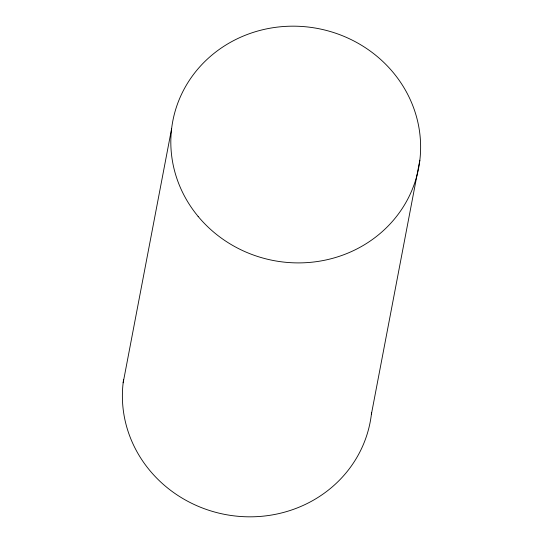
<?xml version="1.0" encoding="UTF-8"?>
<svg xmlns="http://www.w3.org/2000/svg" width="543" height="543" viewBox="0 0 543 543"><rect width="100%" height="100%" fill="white"/><g stroke="black" fill="none" stroke-linecap="round" stroke-linejoin="round"><path stroke-width="0.81" d="M123.159 382.754L171.595 128.827M371.405 414.173L419.841 160.246M371.588 412.531A125.141 118.109 10.8 0 1 232.472 515.667A125.141 118.109 10.8 0 1 123.6 379.469M198.1 216.386A125.141 118.109 10.8 0 0 412.008 190.07A125.141 118.109 10.8 0 0 277.059 27.15A125.141 118.109 10.8 0 0 198.1 216.386"/></g></svg>
